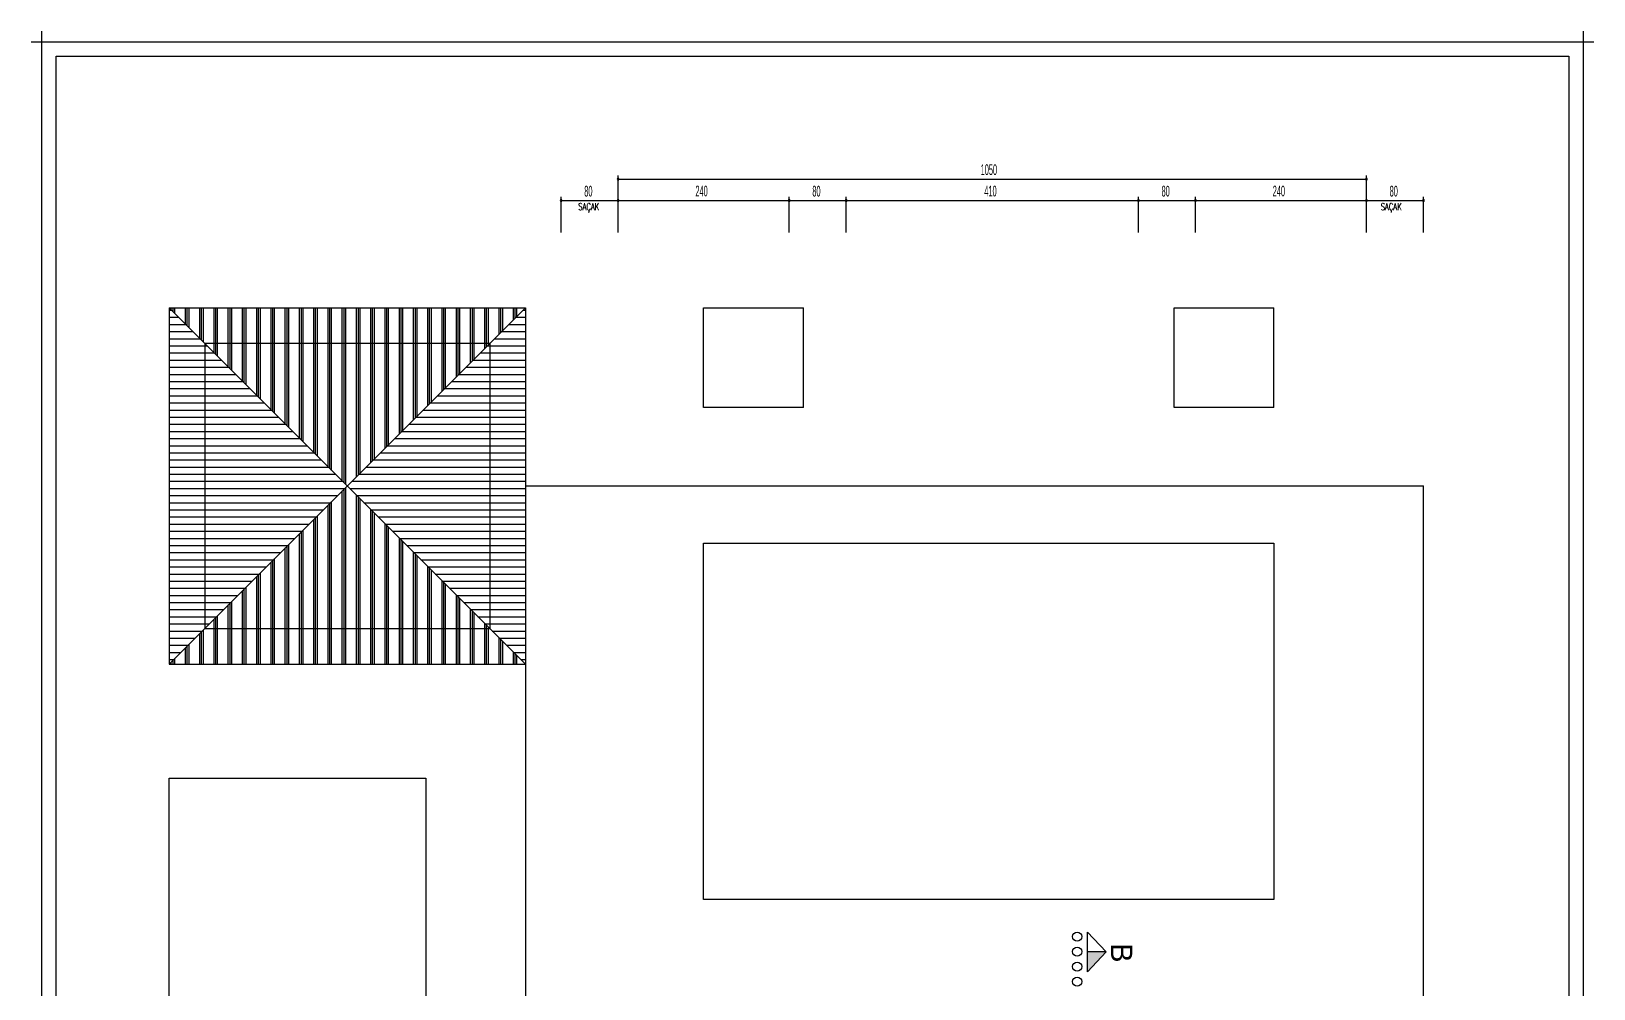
# Model space of a CAD drawing. Extents: x 3907.4 to 3911.57, y -3054.42 to -3053.7.
# Drawn here: x 3908.8766 to 3909.315, y -3053.965 to -3053.6965 of the extents above; entities that cross this region are included whole.
import ezdxf
from ezdxf.enums import TextEntityAlignment as Align

# ---------------------------------------------------------------- set-up
doc = ezdxf.new("R2010")
doc.units = 0
doc.header["$LTSCALE"] = 2
doc.header["$MEASUREMENT"] = 0
doc.linetypes.add('ACAD_ISO07W100', pattern=[3.5, 0.5, -3])
doc.layers.get('0').update_dxf_attribs({"linetype": 'CONTINUOUS'})
for name, color, linetype in [('AĞAÇ', 9, 'CONTINUOUS'), ('MB', 11, 'CONTINUOUS'), ('OLÇÜ', 6, 'CONTINUOUS'), ('TARAMA', 9, 'CONTINUOUS'), ('TEXT', 11, 'CONTINUOUS')]:
    doc.layers.add(name, color=color, linetype=linetype)
doc.styles.add('İSİM', font='comicbd.ttf')
doc.styles.add('KAPı-PEN', font='simplex.shx', dxfattribs={"width": 0.7, "height": 10})
doc.styles.add('ÖLÇÜ', font='stylu.ttf', dxfattribs={"width": 0.5})

msp = doc.modelspace()

# ---------------------------------------------------------------- hatches: boundary and pattern name
at = {"layer": 'TEXT'}
msp.add_hatch(color=256, dxfattribs=at).paths.add_polyline_path([(3909.17296, -3053.95471), (3909.17296, -3053.96027), (3909.17821, -3053.95471)])

# ---------------------------------------------------------------- linework, layer by layer
at = {"color": 0, "linetype": 'ByBlock'}
for centre, start, end in [((3909.04125, -3053.73794), 0, 180), ((3909.04125, -3053.73794), 180, 0), ((3909.25125, -3053.73794), 0, 180), ((3909.25125, -3053.73794), 180, 0), ((3909.02525, -3053.74394), 0, 180), ((3909.02525, -3053.74394), 180, 0), ((3909.04125, -3053.74394), 0, 180), ((3909.04125, -3053.74394), 0, 180), ((3909.04125, -3053.74394), 180, 0), ((3909.04125, -3053.74394), 180, 0), ((3909.08925, -3053.74394), 0, 180), ((3909.08925, -3053.74394), 0, 180), ((3909.08925, -3053.74394), 180, 0), ((3909.08925, -3053.74394), 180, 0), ((3909.10525, -3053.74394), 0, 180), ((3909.10525, -3053.74394), 0, 180), ((3909.10525, -3053.74394), 180, 0), ((3909.10525, -3053.74394), 180, 0), ((3909.18725, -3053.74394), 0, 180), ((3909.18725, -3053.74394), 0, 180), ((3909.18725, -3053.74394), 180, 0), ((3909.18725, -3053.74394), 180, 0), ((3909.20325, -3053.74394), 0, 180), ((3909.20325, -3053.74394), 0, 180), ((3909.20325, -3053.74394), 180, 0), ((3909.20325, -3053.74394), 180, 0), ((3909.25125, -3053.74394), 0, 180), ((3909.25125, -3053.74394), 0, 180), ((3909.25125, -3053.74394), 180, 0), ((3909.25125, -3053.74394), 180, 0), ((3909.26725, -3053.74394), 0, 180), ((3909.26725, -3053.74394), 180, 0)]:
    msp.add_arc(centre, 0.00025, start, end, dxfattribs=at)
at = {"layer": 'AĞAÇ'}
for p, q in [((3908.91525, -3054.09403), (3908.91525, -3053.90603)), ((3908.91525, -3053.90603), (3908.98725, -3053.90603)), ((3908.98725, -3053.90603), (3908.98725, -3054.09403))]:
    msp.add_line(p, q, dxfattribs=at)
at = {"layer": 'MB', "color": 2}
for p, q in [((3908.91525, -3053.77403), (3909.01525, -3053.87403)), ((3909.01525, -3053.77403), (3908.91525, -3053.87403)), ((3908.91525, -3053.77403), (3909.01525, -3053.77403)), ((3908.91525, -3053.77403), (3908.91525, -3053.87403)), ((3909.01525, -3053.77403), (3909.01525, -3053.87403)), ((3908.91525, -3053.87403), (3909.01525, -3053.87403))]:
    msp.add_line(p, q, dxfattribs=at)
at = {"layer": 'MB', "color": 9}
for p, q in [((3909.06525, -3053.77403), (3909.09325, -3053.77403)), ((3909.06525, -3053.80203), (3909.06525, -3053.77403)), ((3909.06525, -3053.77403), (3909.09325, -3053.77403)), ((3909.09325, -3053.80203), (3909.09325, -3053.77403)), ((3909.19725, -3053.77403), (3909.22525, -3053.77403)), ((3909.19725, -3053.80203), (3909.19725, -3053.77403)), ((3909.19725, -3053.77403), (3909.22525, -3053.77403)), ((3909.22525, -3053.80203), (3909.22525, -3053.77403)), ((3909.09325, -3053.80203), (3909.06525, -3053.80203)), ((3909.22525, -3053.80203), (3909.19725, -3053.80203)), ((3909.01525, -3053.82403), (3909.26725, -3053.82403)), ((3909.01525, -3053.82403), (3909.01525, -3054.12603)), ((3909.26725, -3054.02603), (3909.26725, -3053.82403)), ((3909.06525, -3053.84003), (3909.22525, -3053.84003)), ((3909.06525, -3053.94003), (3909.06525, -3053.84003)), ((3909.22525, -3053.84003), (3909.22525, -3053.94003)), ((3909.22525, -3053.94003), (3909.06525, -3053.94003))]:
    msp.add_line(p, q, dxfattribs=at)
at = {"layer": 'MB', "color": 6, "linetype": 'ACAD_ISO07W100', "ltscale": 5}
for p, q in [((3908.92525, -3053.78403), (3908.92525, -3053.86403)), ((3909.00525, -3053.78403), (3908.92525, -3053.78403)), ((3909.00525, -3053.78403), (3909.00525, -3053.86403)), ((3908.92525, -3053.86403), (3909.00525, -3053.86403))]:
    msp.add_line(p, q, dxfattribs=at)
at = {"layer": 'OLÇÜ', "color": 6}
for p, q in [((3909.04125, -3053.74694), (3909.04125, -3053.73694)), ((3909.25125, -3053.74694), (3909.25125, -3053.73694)), ((3909.04125, -3053.73794), (3909.25125, -3053.73794)), ((3909.02525, -3053.75294), (3909.02525, -3053.74294)), ((3909.02525, -3053.74394), (3909.04125, -3053.74394)), ((3909.04125, -3053.75294), (3909.04125, -3053.74294)), ((3909.04125, -3053.75294), (3909.04125, -3053.74294)), ((3909.04125, -3053.74394), (3909.08925, -3053.74394)), ((3909.08925, -3053.75294), (3909.08925, -3053.74294)), ((3909.08925, -3053.75294), (3909.08925, -3053.74294)), ((3909.08925, -3053.74394), (3909.10525, -3053.74394)), ((3909.10525, -3053.75294), (3909.10525, -3053.74294)), ((3909.10525, -3053.75294), (3909.10525, -3053.74294)), ((3909.10525, -3053.74394), (3909.18725, -3053.74394)), ((3909.18725, -3053.75294), (3909.18725, -3053.74294)), ((3909.18725, -3053.75294), (3909.18725, -3053.74294)), ((3909.18725, -3053.74394), (3909.20325, -3053.74394)), ((3909.20325, -3053.75294), (3909.20325, -3053.74294)), ((3909.20325, -3053.75294), (3909.20325, -3053.74294)), ((3909.20325, -3053.74394), (3909.25125, -3053.74394)), ((3909.25125, -3053.75294), (3909.25125, -3053.74294)), ((3909.25125, -3053.75294), (3909.25125, -3053.74294)), ((3909.25125, -3053.74394), (3909.26725, -3053.74394)), ((3909.26725, -3053.75294), (3909.26725, -3053.74294))]:
    msp.add_line(p, q, dxfattribs=at)
at = {"layer": 'TARAMA'}
for p, q in [((3908.91525, -3053.77472), (3908.91593, -3053.77472)), ((3908.91586, -3053.77464), (3908.91586, -3053.77403)), ((3908.91636, -3053.77514), (3908.91636, -3053.77403)), ((3908.91686, -3053.77564), (3908.91686, -3053.77403)), ((3908.91986, -3053.77864), (3908.91986, -3053.77403)), ((3908.92036, -3053.77914), (3908.92036, -3053.77403)), ((3908.92086, -3053.77964), (3908.92086, -3053.77403)), ((3908.92386, -3053.78264), (3908.92386, -3053.77403)), ((3908.92436, -3053.78314), (3908.92436, -3053.77403)), ((3908.92486, -3053.78364), (3908.92486, -3053.77403)), ((3908.92786, -3053.78403), (3908.92786, -3053.77403)), ((3908.92836, -3053.78403), (3908.92836, -3053.77403)), ((3908.92886, -3053.78403), (3908.92886, -3053.77403)), ((3908.93186, -3053.78403), (3908.93186, -3053.77403)), ((3908.93236, -3053.78403), (3908.93236, -3053.77403)), ((3908.93286, -3053.78403), (3908.93286, -3053.77403)), ((3908.93586, -3053.78403), (3908.93586, -3053.77403)), ((3908.93636, -3053.78403), (3908.93636, -3053.77403)), ((3908.93686, -3053.78403), (3908.93686, -3053.77403)), ((3908.93986, -3053.78403), (3908.93986, -3053.77403)), ((3908.94036, -3053.78403), (3908.94036, -3053.77403)), ((3908.94086, -3053.78403), (3908.94086, -3053.77403)), ((3908.94386, -3053.78403), (3908.94386, -3053.77403)), ((3908.94436, -3053.78403), (3908.94436, -3053.77403)), ((3908.94486, -3053.78403), (3908.94486, -3053.77403)), ((3908.94786, -3053.78403), (3908.94786, -3053.77403)), ((3908.94836, -3053.78403), (3908.94836, -3053.77403)), ((3908.94886, -3053.78403), (3908.94886, -3053.77403)), ((3908.95186, -3053.78403), (3908.95186, -3053.77403)), ((3908.95236, -3053.78403), (3908.95236, -3053.77403)), ((3908.95286, -3053.78403), (3908.95286, -3053.77403)), ((3908.95586, -3053.78403), (3908.95586, -3053.77403)), ((3908.95636, -3053.78403), (3908.95636, -3053.77403)), ((3908.95686, -3053.78403), (3908.95686, -3053.77403)), ((3908.95986, -3053.78403), (3908.95986, -3053.77403)), ((3908.96036, -3053.78403), (3908.96036, -3053.77403)), ((3908.96086, -3053.78403), (3908.96086, -3053.77403)), ((3908.96386, -3053.78403), (3908.96386, -3053.77403)), ((3908.96436, -3053.78403), (3908.96436, -3053.77403)), ((3908.96486, -3053.78403), (3908.96486, -3053.77403)), ((3908.96786, -3053.78403), (3908.96786, -3053.77403)), ((3908.96836, -3053.78403), (3908.96836, -3053.77403)), ((3908.96886, -3053.78403), (3908.96886, -3053.77403)), ((3908.97186, -3053.78403), (3908.97186, -3053.77403)), ((3908.97236, -3053.78403), (3908.97236, -3053.77403)), ((3908.97286, -3053.78403), (3908.97286, -3053.77403)), ((3908.97586, -3053.78403), (3908.97586, -3053.77403)), ((3908.97636, -3053.78403), (3908.97636, -3053.77403)), ((3908.97686, -3053.78403), (3908.97686, -3053.77403)), ((3908.97986, -3053.78403), (3908.97986, -3053.77403)), ((3908.98036, -3053.78403), (3908.98036, -3053.77403)), ((3908.98086, -3053.78403), (3908.98086, -3053.77403)), ((3908.98386, -3053.78403), (3908.98386, -3053.77403)), ((3908.98436, -3053.78403), (3908.98436, -3053.77403)), ((3908.98486, -3053.78403), (3908.98486, -3053.77403)), ((3908.98786, -3053.78403), (3908.98786, -3053.77403)), ((3908.98836, -3053.78403), (3908.98836, -3053.77403)), ((3908.98886, -3053.78403), (3908.98886, -3053.77403)), ((3908.99186, -3053.78403), (3908.99186, -3053.77403)), ((3908.99236, -3053.78403), (3908.99236, -3053.77403)), ((3908.99286, -3053.78403), (3908.99286, -3053.77403)), ((3908.99586, -3053.78403), (3908.99586, -3053.77403)), ((3908.99636, -3053.78403), (3908.99636, -3053.77403)), ((3908.99686, -3053.78403), (3908.99686, -3053.77403)), ((3908.99986, -3053.78403), (3908.99986, -3053.77403)), ((3909.00036, -3053.78403), (3909.00036, -3053.77403)), ((3909.00086, -3053.78403), (3909.00086, -3053.77403)), ((3909.00386, -3053.78403), (3909.00386, -3053.77403)), ((3909.00436, -3053.78403), (3909.00436, -3053.77403)), ((3909.00486, -3053.78403), (3909.00486, -3053.77403)), ((3909.00786, -3053.78141), (3909.00786, -3053.77403)), ((3909.00836, -3053.78091), (3909.00836, -3053.77403)), ((3909.00886, -3053.78041), (3909.00886, -3053.77403)), ((3909.01186, -3053.77741), (3909.01186, -3053.77403)), ((3909.01236, -3053.77691), (3909.01236, -3053.77403)), ((3909.01286, -3053.77641), (3909.01286, -3053.77403)), ((3909.01456, -3053.77472), (3909.01525, -3053.77472)), ((3908.91525, -3053.77672), (3908.91793, -3053.77672)), ((3908.91525, -3053.77872), (3908.91993, -3053.77872)), ((3908.91525, -3053.78072), (3908.92193, -3053.78072)), ((3909.00856, -3053.78072), (3909.01525, -3053.78072)), ((3909.01056, -3053.77872), (3909.01525, -3053.77872)), ((3909.01256, -3053.77672), (3909.01525, -3053.77672)), ((3908.91525, -3053.78272), (3908.92393, -3053.78272)), ((3908.91525, -3053.78472), (3908.92525, -3053.78472)), ((3908.92525, -3053.78472), (3908.92593, -3053.78472)), ((3908.92786, -3053.78664), (3908.92786, -3053.78403)), ((3908.92836, -3053.78714), (3908.92836, -3053.78403)), ((3908.92886, -3053.78764), (3908.92886, -3053.78403)), ((3908.93186, -3053.79064), (3908.93186, -3053.78403)), ((3908.93236, -3053.79114), (3908.93236, -3053.78403)), ((3908.93286, -3053.79164), (3908.93286, -3053.78403)), ((3908.93586, -3053.79464), (3908.93586, -3053.78403)), ((3908.93636, -3053.79514), (3908.93636, -3053.78403)), ((3908.93686, -3053.79564), (3908.93686, -3053.78403)), ((3908.93986, -3053.79864), (3908.93986, -3053.78403)), ((3908.94036, -3053.79914), (3908.94036, -3053.78403)), ((3908.94086, -3053.79964), (3908.94086, -3053.78403)), ((3908.94386, -3053.80264), (3908.94386, -3053.78403)), ((3908.94436, -3053.80314), (3908.94436, -3053.78403)), ((3908.94486, -3053.80364), (3908.94486, -3053.78403)), ((3908.94786, -3053.80664), (3908.94786, -3053.78403)), ((3908.94836, -3053.80714), (3908.94836, -3053.78403)), ((3908.94886, -3053.80764), (3908.94886, -3053.78403)), ((3908.95186, -3053.81064), (3908.95186, -3053.78403)), ((3908.95236, -3053.81114), (3908.95236, -3053.78403)), ((3908.95286, -3053.81164), (3908.95286, -3053.78403)), ((3908.95586, -3053.81464), (3908.95586, -3053.78403)), ((3908.95636, -3053.81514), (3908.95636, -3053.78403)), ((3908.95686, -3053.81564), (3908.95686, -3053.78403)), ((3908.95986, -3053.81864), (3908.95986, -3053.78403)), ((3908.96036, -3053.81914), (3908.96036, -3053.78403)), ((3908.96086, -3053.81964), (3908.96086, -3053.78403)), ((3908.96386, -3053.82264), (3908.96386, -3053.78403)), ((3908.96436, -3053.82314), (3908.96436, -3053.78403)), ((3908.96486, -3053.82364), (3908.96486, -3053.78403)), ((3908.96786, -3053.82141), (3908.96786, -3053.78403)), ((3908.96836, -3053.82091), (3908.96836, -3053.78403)), ((3908.96886, -3053.82041), (3908.96886, -3053.78403)), ((3908.97186, -3053.81741), (3908.97186, -3053.78403)), ((3908.97236, -3053.81691), (3908.97236, -3053.78403)), ((3908.97286, -3053.81641), (3908.97286, -3053.78403)), ((3908.97586, -3053.81341), (3908.97586, -3053.78403)), ((3908.97636, -3053.81291), (3908.97636, -3053.78403)), ((3908.97686, -3053.81241), (3908.97686, -3053.78403)), ((3908.97986, -3053.80941), (3908.97986, -3053.78403)), ((3908.98036, -3053.80891), (3908.98036, -3053.78403)), ((3908.98086, -3053.80841), (3908.98086, -3053.78403)), ((3908.98386, -3053.80541), (3908.98386, -3053.78403)), ((3908.98436, -3053.80491), (3908.98436, -3053.78403)), ((3908.98486, -3053.80441), (3908.98486, -3053.78403)), ((3908.98786, -3053.80141), (3908.98786, -3053.78403)), ((3908.98836, -3053.80091), (3908.98836, -3053.78403)), ((3908.98886, -3053.80041), (3908.98886, -3053.78403)), ((3908.99186, -3053.79741), (3908.99186, -3053.78403)), ((3908.99236, -3053.79691), (3908.99236, -3053.78403)), ((3908.99286, -3053.79641), (3908.99286, -3053.78403)), ((3908.99586, -3053.79341), (3908.99586, -3053.78403)), ((3908.99636, -3053.79291), (3908.99636, -3053.78403)), ((3908.99686, -3053.79241), (3908.99686, -3053.78403)), ((3908.99986, -3053.78941), (3908.99986, -3053.78403)), ((3909.00036, -3053.78891), (3909.00036, -3053.78403)), ((3909.00086, -3053.78841), (3909.00086, -3053.78403)), ((3909.00386, -3053.78541), (3909.00386, -3053.78403)), ((3909.00436, -3053.78491), (3909.00436, -3053.78403)), ((3909.00456, -3053.78472), (3909.00525, -3053.78472)), ((3909.00486, -3053.78441), (3909.00486, -3053.78403)), ((3909.00525, -3053.78472), (3909.01525, -3053.78472)), ((3909.00656, -3053.78272), (3909.01525, -3053.78272)), ((3908.91525, -3053.78672), (3908.92525, -3053.78672)), ((3908.91525, -3053.78872), (3908.92525, -3053.78872)), ((3908.92525, -3053.78672), (3908.92793, -3053.78672)), ((3908.92525, -3053.78872), (3908.92993, -3053.78872)), ((3909.00056, -3053.78872), (3909.00525, -3053.78872)), ((3909.00256, -3053.78672), (3909.00525, -3053.78672)), ((3909.00525, -3053.78672), (3909.01525, -3053.78672)), ((3909.00525, -3053.78872), (3909.01525, -3053.78872)), ((3908.91525, -3053.79072), (3908.92525, -3053.79072)), ((3908.91525, -3053.79272), (3908.92525, -3053.79272)), ((3908.92525, -3053.79072), (3908.93193, -3053.79072)), ((3908.92525, -3053.79272), (3908.93393, -3053.79272)), ((3908.99656, -3053.79272), (3909.00525, -3053.79272)), ((3908.99856, -3053.79072), (3909.00525, -3053.79072)), ((3909.00525, -3053.79072), (3909.01525, -3053.79072)), ((3909.00525, -3053.79272), (3909.01525, -3053.79272)), ((3908.91525, -3053.79472), (3908.92525, -3053.79472)), ((3908.91525, -3053.79672), (3908.92525, -3053.79672)), ((3908.92525, -3053.79472), (3908.93593, -3053.79472)), ((3908.92525, -3053.79672), (3908.93793, -3053.79672)), ((3908.99256, -3053.79672), (3909.00525, -3053.79672)), ((3908.99456, -3053.79472), (3909.00525, -3053.79472)), ((3909.00525, -3053.79472), (3909.01525, -3053.79472)), ((3909.00525, -3053.79672), (3909.01525, -3053.79672)), ((3908.91525, -3053.79872), (3908.92525, -3053.79872)), ((3908.91525, -3053.80072), (3908.92525, -3053.80072)), ((3908.91525, -3053.80272), (3908.92525, -3053.80272)), ((3908.92525, -3053.79872), (3908.93993, -3053.79872)), ((3908.92525, -3053.80072), (3908.94193, -3053.80072)), ((3908.92525, -3053.80272), (3908.94393, -3053.80272)), ((3908.98656, -3053.80272), (3909.00525, -3053.80272)), ((3908.98856, -3053.80072), (3909.00525, -3053.80072)), ((3908.99056, -3053.79872), (3909.00525, -3053.79872)), ((3909.00525, -3053.79872), (3909.01525, -3053.79872)), ((3909.00525, -3053.80072), (3909.01525, -3053.80072)), ((3909.00525, -3053.80272), (3909.01525, -3053.80272)), ((3908.91525, -3053.80472), (3908.92525, -3053.80472)), ((3908.91525, -3053.80672), (3908.92525, -3053.80672)), ((3908.92525, -3053.80472), (3908.94593, -3053.80472)), ((3908.92525, -3053.80672), (3908.94793, -3053.80672)), ((3908.98256, -3053.80672), (3909.00525, -3053.80672)), ((3908.98456, -3053.80472), (3909.00525, -3053.80472)), ((3909.00525, -3053.80472), (3909.01525, -3053.80472)), ((3909.00525, -3053.80672), (3909.01525, -3053.80672)), ((3908.91525, -3053.80872), (3908.92525, -3053.80872)), ((3908.91525, -3053.81072), (3908.92525, -3053.81072)), ((3908.92525, -3053.80872), (3908.94993, -3053.80872)), ((3908.92525, -3053.81072), (3908.95193, -3053.81072)), ((3908.97856, -3053.81072), (3909.00525, -3053.81072)), ((3908.98056, -3053.80872), (3909.00525, -3053.80872)), ((3909.00525, -3053.80872), (3909.01525, -3053.80872)), ((3909.00525, -3053.81072), (3909.01525, -3053.81072)), ((3908.91525, -3053.81272), (3908.92525, -3053.81272)), ((3908.91525, -3053.81472), (3908.92525, -3053.81472)), ((3908.92525, -3053.81272), (3908.95393, -3053.81272)), ((3908.92525, -3053.81472), (3908.95593, -3053.81472)), ((3908.97456, -3053.81472), (3909.00525, -3053.81472)), ((3908.97656, -3053.81272), (3909.00525, -3053.81272)), ((3909.00525, -3053.81272), (3909.01525, -3053.81272)), ((3909.00525, -3053.81472), (3909.01525, -3053.81472)), ((3908.91525, -3053.81672), (3908.92525, -3053.81672)), ((3908.91525, -3053.81872), (3908.92525, -3053.81872)), ((3908.92525, -3053.81672), (3908.95793, -3053.81672)), ((3908.92525, -3053.81872), (3908.95993, -3053.81872)), ((3908.97056, -3053.81872), (3909.00525, -3053.81872)), ((3908.97256, -3053.81672), (3909.00525, -3053.81672)), ((3909.00525, -3053.81672), (3909.01525, -3053.81672)), ((3909.00525, -3053.81872), (3909.01525, -3053.81872)), ((3908.91525, -3053.82072), (3908.92525, -3053.82072)), ((3908.91525, -3053.82272), (3908.92525, -3053.82272)), ((3908.92525, -3053.82072), (3908.96193, -3053.82072)), ((3908.92525, -3053.82272), (3908.96393, -3053.82272)), ((3908.96486, -3053.86403), (3908.96486, -3053.82441)), ((3908.96656, -3053.82272), (3909.00525, -3053.82272)), ((3908.96856, -3053.82072), (3909.00525, -3053.82072)), ((3909.00525, -3053.82072), (3909.01525, -3053.82072)), ((3909.00525, -3053.82272), (3909.01525, -3053.82272)), ((3908.91525, -3053.82472), (3908.92525, -3053.82472)), ((3908.91525, -3053.82672), (3908.92525, -3053.82672)), ((3908.91525, -3053.82872), (3908.92525, -3053.82872)), ((3908.92525, -3053.82472), (3908.96456, -3053.82472)), ((3908.92525, -3053.82672), (3908.96256, -3053.82672)), ((3908.92525, -3053.82872), (3908.96056, -3053.82872)), ((3908.96036, -3053.86403), (3908.96036, -3053.82891)), ((3908.96086, -3053.86403), (3908.96086, -3053.82841)), ((3908.96386, -3053.86403), (3908.96386, -3053.82541)), ((3908.96436, -3053.86403), (3908.96436, -3053.82491)), ((3908.96593, -3053.82472), (3909.00525, -3053.82472)), ((3908.96786, -3053.86403), (3908.96786, -3053.82664)), ((3908.96793, -3053.82672), (3909.00525, -3053.82672)), ((3908.96836, -3053.86403), (3908.96836, -3053.82714)), ((3908.96886, -3053.86403), (3908.96886, -3053.82764)), ((3908.96993, -3053.82872), (3909.00525, -3053.82872)), ((3909.00525, -3053.82472), (3909.01525, -3053.82472)), ((3909.00525, -3053.82672), (3909.01525, -3053.82672)), ((3909.00525, -3053.82872), (3909.01525, -3053.82872)), ((3908.91525, -3053.83072), (3908.92525, -3053.83072)), ((3908.91525, -3053.83272), (3908.92525, -3053.83272)), ((3908.92525, -3053.83072), (3908.95856, -3053.83072)), ((3908.92525, -3053.83272), (3908.95656, -3053.83272)), ((3908.95586, -3053.86403), (3908.95586, -3053.83341)), ((3908.95636, -3053.86403), (3908.95636, -3053.83291)), ((3908.95686, -3053.86403), (3908.95686, -3053.83241)), ((3908.95986, -3053.86403), (3908.95986, -3053.82941)), ((3908.97186, -3053.86403), (3908.97186, -3053.83064)), ((3908.97193, -3053.83072), (3909.00525, -3053.83072)), ((3908.97236, -3053.86403), (3908.97236, -3053.83114)), ((3908.97286, -3053.86403), (3908.97286, -3053.83164)), ((3908.97393, -3053.83272), (3909.00525, -3053.83272)), ((3909.00525, -3053.83072), (3909.01525, -3053.83072)), ((3909.00525, -3053.83272), (3909.01525, -3053.83272)), ((3908.91525, -3053.83472), (3908.92525, -3053.83472)), ((3908.91525, -3053.83672), (3908.92525, -3053.83672)), ((3908.92525, -3053.83472), (3908.95456, -3053.83472)), ((3908.92525, -3053.83672), (3908.95256, -3053.83672)), ((3908.95186, -3053.86403), (3908.95186, -3053.83741)), ((3908.95236, -3053.86403), (3908.95236, -3053.83691)), ((3908.95286, -3053.86403), (3908.95286, -3053.83641)), ((3908.97586, -3053.86403), (3908.97586, -3053.83464)), ((3908.97593, -3053.83472), (3909.00525, -3053.83472)), ((3908.97636, -3053.86403), (3908.97636, -3053.83514)), ((3908.97686, -3053.86403), (3908.97686, -3053.83564)), ((3908.97793, -3053.83672), (3909.00525, -3053.83672)), ((3909.00525, -3053.83472), (3909.01525, -3053.83472)), ((3909.00525, -3053.83672), (3909.01525, -3053.83672)), ((3908.91525, -3053.83872), (3908.92525, -3053.83872)), ((3908.91525, -3053.84072), (3908.92525, -3053.84072)), ((3908.92525, -3053.83872), (3908.95056, -3053.83872)), ((3908.92525, -3053.84072), (3908.94856, -3053.84072)), ((3908.94786, -3053.86403), (3908.94786, -3053.84141)), ((3908.94836, -3053.86403), (3908.94836, -3053.84091)), ((3908.94886, -3053.86403), (3908.94886, -3053.84041)), ((3908.97986, -3053.86403), (3908.97986, -3053.83864)), ((3908.97993, -3053.83872), (3909.00525, -3053.83872)), ((3908.98036, -3053.86403), (3908.98036, -3053.83914)), ((3908.98086, -3053.86403), (3908.98086, -3053.83964)), ((3908.98193, -3053.84072), (3909.00525, -3053.84072)), ((3909.00525, -3053.83872), (3909.01525, -3053.83872)), ((3909.00525, -3053.84072), (3909.01525, -3053.84072)), ((3908.91525, -3053.84272), (3908.92525, -3053.84272)), ((3908.91525, -3053.84472), (3908.92525, -3053.84472)), ((3908.92525, -3053.84272), (3908.94656, -3053.84272)), ((3908.92525, -3053.84472), (3908.94456, -3053.84472)), ((3908.94386, -3053.86403), (3908.94386, -3053.84541)), ((3908.94436, -3053.86403), (3908.94436, -3053.84491)), ((3908.94486, -3053.86403), (3908.94486, -3053.84441)), ((3908.98386, -3053.86403), (3908.98386, -3053.84264)), ((3908.98393, -3053.84272), (3909.00525, -3053.84272)), ((3908.98436, -3053.86403), (3908.98436, -3053.84314)), ((3908.98486, -3053.86403), (3908.98486, -3053.84364)), ((3908.98593, -3053.84472), (3909.00525, -3053.84472)), ((3909.00525, -3053.84272), (3909.01525, -3053.84272)), ((3909.00525, -3053.84472), (3909.01525, -3053.84472)), ((3908.91525, -3053.84672), (3908.92525, -3053.84672)), ((3908.91525, -3053.84872), (3908.92525, -3053.84872)), ((3908.91525, -3053.85072), (3908.92525, -3053.85072)), ((3908.92525, -3053.84672), (3908.94256, -3053.84672)), ((3908.92525, -3053.84872), (3908.94056, -3053.84872)), ((3908.92525, -3053.85072), (3908.93856, -3053.85072)), ((3908.93986, -3053.86403), (3908.93986, -3053.84941)), ((3908.94036, -3053.86403), (3908.94036, -3053.84891)), ((3908.94086, -3053.86403), (3908.94086, -3053.84841)), ((3908.98786, -3053.86403), (3908.98786, -3053.84664)), ((3908.98793, -3053.84672), (3909.00525, -3053.84672)), ((3908.98836, -3053.86403), (3908.98836, -3053.84714)), ((3908.98886, -3053.86403), (3908.98886, -3053.84764)), ((3908.98993, -3053.84872), (3909.00525, -3053.84872)), ((3908.99186, -3053.86403), (3908.99186, -3053.85064)), ((3908.99193, -3053.85072), (3909.00525, -3053.85072)), ((3909.00525, -3053.84672), (3909.01525, -3053.84672)), ((3909.00525, -3053.84872), (3909.01525, -3053.84872)), ((3909.00525, -3053.85072), (3909.01525, -3053.85072)), ((3908.91525, -3053.85272), (3908.92525, -3053.85272)), ((3908.91525, -3053.85472), (3908.92525, -3053.85472)), ((3908.92525, -3053.85272), (3908.93656, -3053.85272)), ((3908.92525, -3053.85472), (3908.93456, -3053.85472)), ((3908.93586, -3053.86403), (3908.93586, -3053.85341)), ((3908.93636, -3053.86403), (3908.93636, -3053.85291)), ((3908.93686, -3053.86403), (3908.93686, -3053.85241)), ((3908.99236, -3053.86403), (3908.99236, -3053.85114)), ((3908.99286, -3053.86403), (3908.99286, -3053.85164)), ((3908.99393, -3053.85272), (3909.00525, -3053.85272)), ((3908.99586, -3053.86403), (3908.99586, -3053.85464)), ((3908.99593, -3053.85472), (3909.00525, -3053.85472)), ((3908.99636, -3053.86403), (3908.99636, -3053.85514)), ((3909.00525, -3053.85272), (3909.01525, -3053.85272)), ((3909.00525, -3053.85472), (3909.01525, -3053.85472)), ((3908.91525, -3053.85672), (3908.92525, -3053.85672)), ((3908.91525, -3053.85872), (3908.92525, -3053.85872)), ((3908.92525, -3053.85672), (3908.93256, -3053.85672)), ((3908.92525, -3053.85872), (3908.93056, -3053.85872)), ((3908.93186, -3053.86403), (3908.93186, -3053.85741)), ((3908.93236, -3053.86403), (3908.93236, -3053.85691)), ((3908.93286, -3053.86403), (3908.93286, -3053.85641)), ((3908.99686, -3053.86403), (3908.99686, -3053.85564)), ((3908.99793, -3053.85672), (3909.00525, -3053.85672)), ((3908.99986, -3053.86403), (3908.99986, -3053.85864)), ((3908.99993, -3053.85872), (3909.00525, -3053.85872)), ((3909.00036, -3053.86403), (3909.00036, -3053.85914)), ((3909.00086, -3053.86403), (3909.00086, -3053.85964)), ((3909.00525, -3053.85672), (3909.01525, -3053.85672)), ((3909.00525, -3053.85872), (3909.01525, -3053.85872)), ((3908.91525, -3053.86072), (3908.92525, -3053.86072)), ((3908.91525, -3053.86272), (3908.92525, -3053.86272)), ((3908.92525, -3053.86072), (3908.92856, -3053.86072)), ((3908.92525, -3053.86272), (3908.92656, -3053.86272)), ((3908.92786, -3053.86403), (3908.92786, -3053.86141)), ((3908.92786, -3053.87403), (3908.92786, -3053.86403)), ((3908.92836, -3053.86403), (3908.92836, -3053.86091)), ((3908.92836, -3053.87403), (3908.92836, -3053.86403)), ((3908.92886, -3053.86403), (3908.92886, -3053.86041)), ((3908.92886, -3053.87403), (3908.92886, -3053.86403)), ((3908.93186, -3053.87403), (3908.93186, -3053.86403)), ((3908.93236, -3053.87403), (3908.93236, -3053.86403)), ((3908.93286, -3053.87403), (3908.93286, -3053.86403)), ((3908.93586, -3053.87403), (3908.93586, -3053.86403)), ((3908.93636, -3053.87403), (3908.93636, -3053.86403)), ((3908.93686, -3053.87403), (3908.93686, -3053.86403)), ((3908.93986, -3053.87403), (3908.93986, -3053.86403)), ((3908.94036, -3053.87403), (3908.94036, -3053.86403)), ((3908.94086, -3053.87403), (3908.94086, -3053.86403)), ((3908.94386, -3053.87403), (3908.94386, -3053.86403)), ((3908.94436, -3053.87403), (3908.94436, -3053.86403)), ((3908.94486, -3053.87403), (3908.94486, -3053.86403)), ((3908.94786, -3053.87403), (3908.94786, -3053.86403)), ((3908.94836, -3053.87403), (3908.94836, -3053.86403)), ((3908.94886, -3053.87403), (3908.94886, -3053.86403)), ((3908.95186, -3053.87403), (3908.95186, -3053.86403)), ((3908.95236, -3053.87403), (3908.95236, -3053.86403)), ((3908.95286, -3053.87403), (3908.95286, -3053.86403)), ((3908.95586, -3053.87403), (3908.95586, -3053.86403)), ((3908.95636, -3053.87403), (3908.95636, -3053.86403)), ((3908.95686, -3053.87403), (3908.95686, -3053.86403)), ((3908.95986, -3053.87403), (3908.95986, -3053.86403)), ((3908.96036, -3053.87403), (3908.96036, -3053.86403)), ((3908.96086, -3053.87403), (3908.96086, -3053.86403)), ((3908.96386, -3053.87403), (3908.96386, -3053.86403)), ((3908.96436, -3053.87403), (3908.96436, -3053.86403)), ((3908.96486, -3053.87403), (3908.96486, -3053.86403)), ((3908.96786, -3053.87403), (3908.96786, -3053.86403)), ((3908.96836, -3053.87403), (3908.96836, -3053.86403)), ((3908.96886, -3053.87403), (3908.96886, -3053.86403)), ((3908.97186, -3053.87403), (3908.97186, -3053.86403)), ((3908.97236, -3053.87403), (3908.97236, -3053.86403)), ((3908.97286, -3053.87403), (3908.97286, -3053.86403)), ((3908.97586, -3053.87403), (3908.97586, -3053.86403)), ((3908.97636, -3053.87403), (3908.97636, -3053.86403)), ((3908.97686, -3053.87403), (3908.97686, -3053.86403)), ((3908.97986, -3053.87403), (3908.97986, -3053.86403)), ((3908.98036, -3053.87403), (3908.98036, -3053.86403)), ((3908.98086, -3053.87403), (3908.98086, -3053.86403)), ((3908.98386, -3053.87403), (3908.98386, -3053.86403)), ((3908.98436, -3053.87403), (3908.98436, -3053.86403)), ((3908.98486, -3053.87403), (3908.98486, -3053.86403)), ((3908.98786, -3053.87403), (3908.98786, -3053.86403)), ((3908.98836, -3053.87403), (3908.98836, -3053.86403)), ((3908.98886, -3053.87403), (3908.98886, -3053.86403)), ((3908.99186, -3053.87403), (3908.99186, -3053.86403)), ((3908.99236, -3053.87403), (3908.99236, -3053.86403)), ((3908.99286, -3053.87403), (3908.99286, -3053.86403)), ((3908.99586, -3053.87403), (3908.99586, -3053.86403)), ((3908.99636, -3053.87403), (3908.99636, -3053.86403)), ((3908.99686, -3053.87403), (3908.99686, -3053.86403)), ((3908.99986, -3053.87403), (3908.99986, -3053.86403)), ((3909.00036, -3053.87403), (3909.00036, -3053.86403)), ((3909.00086, -3053.87403), (3909.00086, -3053.86403)), ((3909.00193, -3053.86072), (3909.00525, -3053.86072)), ((3909.00386, -3053.86403), (3909.00386, -3053.86264)), ((3909.00386, -3053.87403), (3909.00386, -3053.86403)), ((3909.00393, -3053.86272), (3909.00525, -3053.86272)), ((3909.00436, -3053.86403), (3909.00436, -3053.86314)), ((3909.00436, -3053.87403), (3909.00436, -3053.86403)), ((3909.00486, -3053.86403), (3909.00486, -3053.86364)), ((3909.00486, -3053.87403), (3909.00486, -3053.86403)), ((3909.00525, -3053.86072), (3909.01525, -3053.86072)), ((3909.00525, -3053.86272), (3909.01525, -3053.86272)), ((3908.91525, -3053.86472), (3908.92456, -3053.86472)), ((3908.91525, -3053.86672), (3908.92256, -3053.86672)), ((3908.92086, -3053.87403), (3908.92086, -3053.86841)), ((3908.92386, -3053.87403), (3908.92386, -3053.86541)), ((3908.92436, -3053.87403), (3908.92436, -3053.86491)), ((3908.92486, -3053.87403), (3908.92486, -3053.86441)), ((3909.00593, -3053.86472), (3909.01525, -3053.86472)), ((3909.00786, -3053.87403), (3909.00786, -3053.86664)), ((3909.00793, -3053.86672), (3909.01525, -3053.86672)), ((3909.00836, -3053.87403), (3909.00836, -3053.86714)), ((3909.00886, -3053.87403), (3909.00886, -3053.86764)), ((3908.91525, -3053.86872), (3908.92056, -3053.86872)), ((3908.91525, -3053.87072), (3908.91856, -3053.87072)), ((3908.91525, -3053.87272), (3908.91656, -3053.87272)), ((3908.91636, -3053.87403), (3908.91636, -3053.87291)), ((3908.91686, -3053.87403), (3908.91686, -3053.87241)), ((3908.91986, -3053.87403), (3908.91986, -3053.86941)), ((3908.92036, -3053.87403), (3908.92036, -3053.86891)), ((3909.00993, -3053.86872), (3909.01525, -3053.86872)), ((3909.01186, -3053.87403), (3909.01186, -3053.87064)), ((3909.01193, -3053.87072), (3909.01525, -3053.87072)), ((3909.01236, -3053.87403), (3909.01236, -3053.87114)), ((3909.01286, -3053.87403), (3909.01286, -3053.87164)), ((3909.01393, -3053.87272), (3909.01525, -3053.87272)), ((3908.91586, -3053.87403), (3908.91586, -3053.87341))]:
    msp.add_line(p, q, dxfattribs=at)
at = {"layer": 'TEXT', "color": 30}
for p, q in [((3908.87957, -3054.41968), (3908.87957, -3053.69648)), ((3909.31204, -3053.69648), (3909.31204, -3054.41968)), ((3908.87657, -3053.69948), (3909.31504, -3053.69948))]:
    msp.add_line(p, q, dxfattribs=at)
at = {"layer": 'TEXT', "color": 5, "ltscale": 50}
for p, q in [((3908.88357, -3053.70348), (3909.30804, -3053.70348)), ((3908.88357, -3054.41268), (3908.88357, -3053.70348)), ((3909.30804, -3053.70348), (3909.30804, -3054.41268))]:
    msp.add_line(p, q, dxfattribs=at)
at = {"layer": 'TEXT'}
for p, q in [((3909.17296, -3053.96027), (3909.17296, -3053.94916)), ((3909.17296, -3053.94916), (3909.17821, -3053.95471)), ((3909.17821, -3053.95471), (3909.17296, -3053.96027)), ((3909.17821, -3053.95471), (3909.17296, -3053.95471))]:
    msp.add_line(p, q, dxfattribs=at)
for centre in [(3909.17008, -3053.95044), (3909.17008, -3053.95464), (3909.17008, -3053.95884), (3909.17008, -3053.96304)]:
    msp.add_circle(centre, 0.00128, dxfattribs=at)

# ---------------------------------------------------------------- texts
at = {"layer": 'OLÇÜ', "color": 62, "style": 'ÖLÇÜ', "width": 0.5}
for s, p in [('1050', (3909.14299, -3053.7368)), ('80', (3909.03176, -3053.74283)), ('240', (3909.06295, -3053.7428)), ('80', (3909.09576, -3053.74283)), ('410', (3909.14402, -3053.7428)), ('80', (3909.19376, -3053.74283)), ('240', (3909.22495, -3053.7428)), ('80', (3909.25776, -3053.74283))]:
    msp.add_text(s, height=0.003, dxfattribs=at).set_placement(p)
at = {"layer": 'OLÇÜ', "style": 'KAPı-PEN', "width": 0.7}
for p in [(3909.03009, -3053.74668), (3909.25526, -3053.74668)]:
    msp.add_text('SAÇAK', height=0.002, dxfattribs=at).set_placement(p)
at = {"layer": 'TEXT', "style": 'İSİM'}
msp.add_attdef('B', text='A', height=0.006, rotation=270, dxfattribs=at).set_placement((3909.17956, -3053.955), align=Align.CENTER)

doc.saveas('drawing.dxf')
